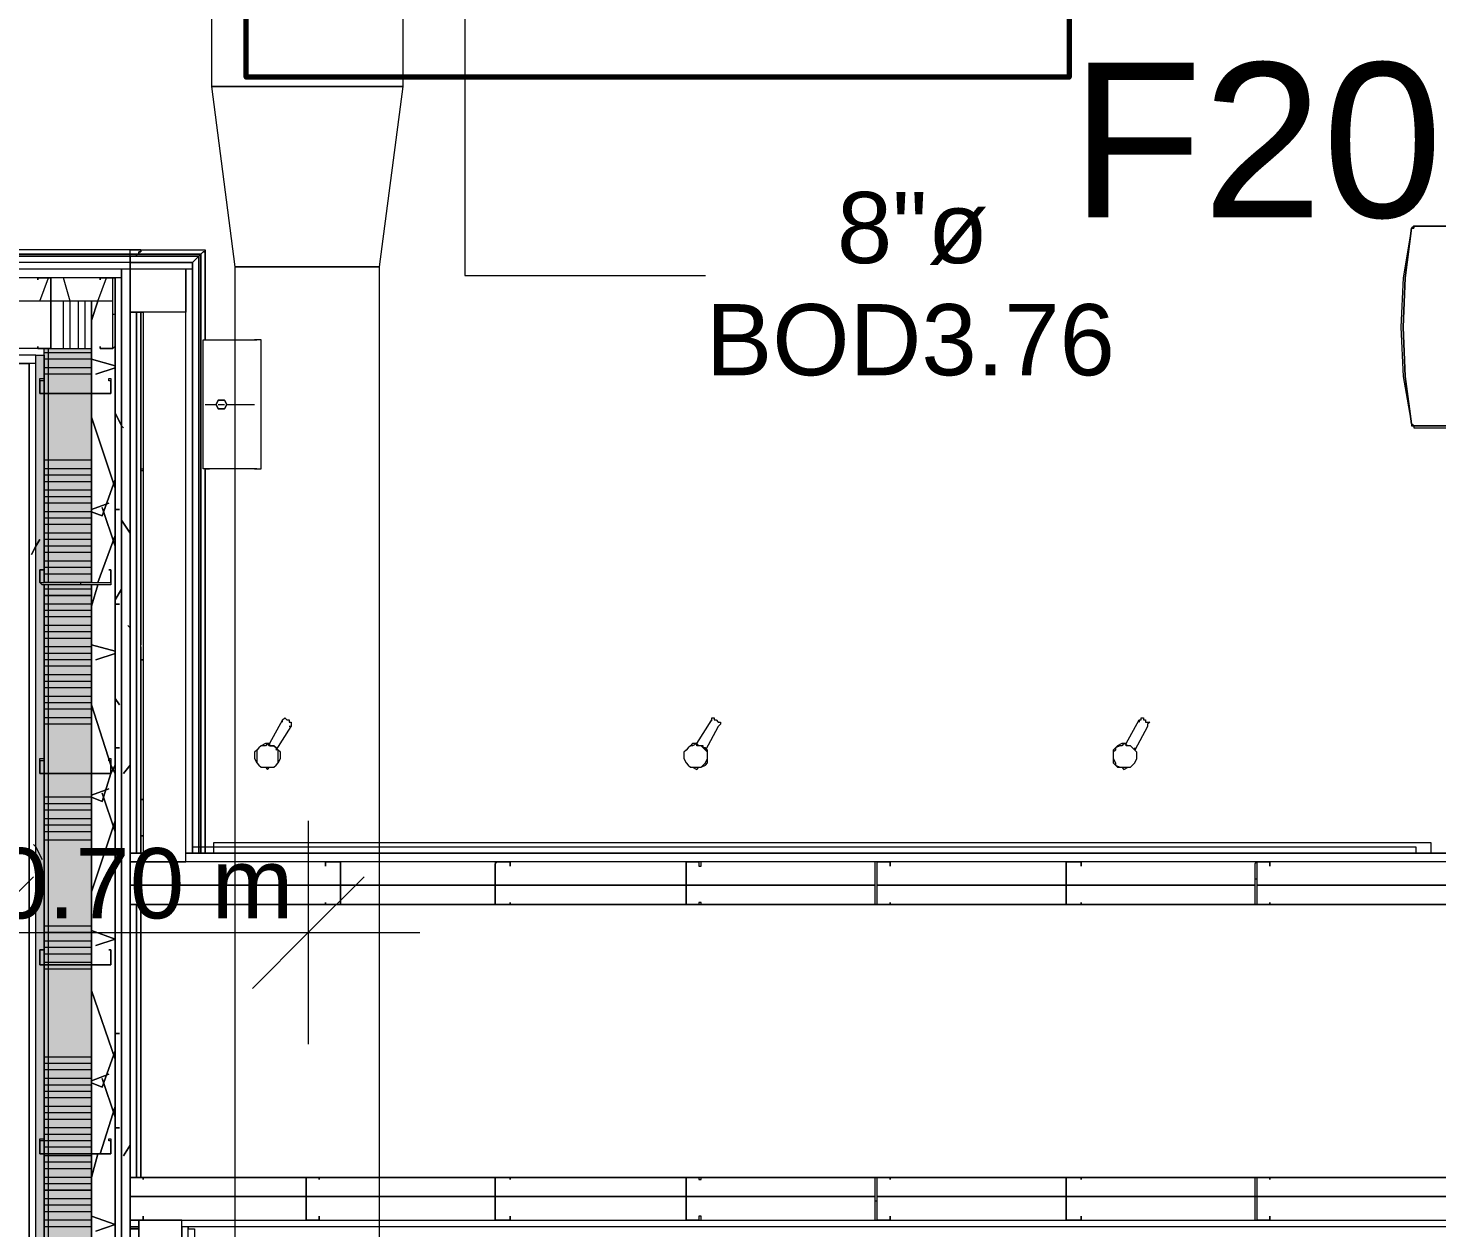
# Model space of a CAD drawing. Header units: metres. Extents: x -2 to 237, y -8 to 52.
# Drawn here: x 30.964 to 33.971, y 28.612 to 31.172 of the extents above; entities that cross this region are included whole.
import ezdxf

# ---------------------------------------------------------------- set-up
doc = ezdxf.new("R2010")
doc.units = ezdxf.units.M
doc.layers.add('HVAC - Ductos', color=5, linetype='Continuous', lineweight=0)
doc.layers.add('PDF_Text', color=7, linetype='Continuous', lineweight=0)
doc.layers.add('PDF_Geometry', color=7, linetype='Continuous', lineweight=0, true_color=0xaaaaaa)
doc.layers.add('PDF_Solid Fills', color=7, linetype='Continuous', lineweight=0, true_color=0xffffff)
doc.styles.add('PDF Arial-BoldMT-Identity-H', font='arial.ttf')
doc.styles.add('PDF Helvetica', font='')
doc.styles.get('PDF Helvetica').set_extended_font_data('Helvetica')

msp = doc.modelspace()

# ---------------------------------------------------------------- hatches: boundary and pattern name
at = {"layer": 'PDF_Solid Fills', "lineweight": 0, "transparency": 33554559}
h = msp.add_hatch(color=256, dxfattribs=at)
h.paths.add_polyline_path([(31.0994, 29.989), (31.0994, 30.4884), (30.9986, 30.4884), (30.9986, 29.989)])
h.paths.add_polyline_path([(31.0994, 27.1072), (30.9986, 27.1072), (30.9986, 27.0064), (31.0994, 27.0064)])
h.paths.add_polyline_path([(31.0994, 27.9547), (30.9986, 27.9547), (30.9986, 27.1118), (31.0994, 27.1118)])
h.paths.add_polyline_path([(31.0994, 29.9844), (30.9986, 29.9844), (30.9986, 27.9593), (31.0994, 27.9593)])
h = msp.add_hatch(color=256, dxfattribs=at)
h.paths.add_polyline_path([(31.0994, 29.989), (31.0994, 30.4884), (30.9986, 30.4884), (30.9986, 29.989)])
h.paths.add_polyline_path([(31.0994, 27.1072), (30.9986, 27.1072), (30.9986, 27.0064), (31.0994, 27.0064)])
h.paths.add_polyline_path([(31.0994, 27.9547), (30.9986, 27.9547), (30.9986, 27.1118), (31.0994, 27.1118)])
h.paths.add_polyline_path([(31.0994, 29.9844), (30.9986, 29.9844), (30.9986, 27.9593), (31.0994, 27.9593)])
for points in [[(30.994, 29.989), (30.9986, 30.4746), (30.9803, 30.4746), (30.9803, 27.1072), (30.994, 27.1118), (30.9986, 29.9844)], [(30.994, 27.1118), (30.9986, 30.4746), (30.9803, 30.4746), (30.9803, 27.1072)]]:
    msp.add_hatch(color=256, dxfattribs=at).paths.add_polyline_path(points)

# ---------------------------------------------------------------- linework, layer by layer
at = {"layer": 'HVAC - Ductos', "lineweight": 0}
for points in [[(31.356, 31.0474), (31.356, 32.5547), (31.7638, 32.5547), (31.7638, 31.0474)], [(31.7134, 30.6625), (31.7134, 26.8552), (31.4064, 26.8552), (31.4064, 30.6625)]]:
    msp.add_lwpolyline(points, close=True, dxfattribs=at)
for points in [[(31.8966, 31.6797), (31.8966, 30.6442), (32.4098, 30.6442)], [(31.4064, 30.6625), (31.356, 31.0474)], [(31.356, 31.0474), (31.7638, 31.0474)], [(31.7638, 31.0474), (31.7134, 30.6625)], [(31.7134, 30.6625), (31.4064, 30.6625)], [(31.5622, 29.4805), (31.5622, 29.2422), (31.5622, 29.0039)], [(30.9757, 29.3613), (30.8566, 29.2422), (30.7375, 29.1231)], [(31.6813, 29.3613), (31.5622, 29.2422), (31.443, 29.1231)], [(30.6183, 29.2422), (31.8004, 29.2422)]]:
    msp.add_lwpolyline(points, dxfattribs=at)
at = {"layer": 'PDF_Geometry', "color": 232, "lineweight": 70, "true_color": 0xe91e64}
msp.add_lwpolyline([(31.4299, 32.4016), (33.186, 32.4016), (33.186, 31.0674), (31.4299, 31.0674)], close=True, dxfattribs=at)
at = {"layer": 'PDF_Geometry', "lineweight": 0}
for points in [[(34.0179, 30.7495), (33.9263, 30.7495), (33.9217, 30.7495), (33.9171, 30.7449), (33.8988, 30.6396), (33.8943, 30.5342), (33.8988, 30.4288), (33.9171, 30.328), (33.9171, 30.3235), (33.9217, 30.3235), (33.9217, 30.3189), (33.9263, 30.3189), (34.0179, 30.3189), (34.0179, 30.7495), (34.0179, 30.7541)], [(33.9905, 30.7495), (33.9263, 30.7495), (33.9217, 30.7495), (33.9217, 30.7449), (33.9171, 30.7449), (33.9034, 30.6396), (33.8988, 30.5342), (33.9034, 30.4288), (33.9171, 30.328), (33.9217, 30.3235), (33.9263, 30.3235), (33.9905, 30.3235), (33.9263, 30.3235), (33.9217, 30.3235), (33.9171, 30.328), (33.9034, 30.4288), (33.8988, 30.5342), (33.9034, 30.6396), (33.9171, 30.7449), (33.9217, 30.7449), (33.9217, 30.7495), (33.9263, 30.7495)], [(31.2048, 30.6992), (31.2048, 30.6946), (31.2003, 30.6946), (31.2003, 30.69), (31.1957, 30.69), (31.1957, 30.6854), (31.1957, 30.69), (31.2003, 30.69), (31.2003, 30.6946), (31.2048, 30.6946)], [(29.615, 26.9239), (30.9666, 26.9239), (31.1819, 26.9239), (31.1819, 30.4563), (31.1819, 30.6717), (29.615, 30.6717), (29.615, 30.4563), (30.9666, 30.4563), (30.9666, 27.1392), (29.615, 27.1392)], [(30.7191, 30.6717), (30.7191, 30.6854), (31.1819, 30.6854), (31.1819, 30.6717)], [(30.9849, 30.4884), (31.0124, 30.4884), (31.0124, 30.493), (31.0124, 30.6396), (30.9849, 30.6396), (30.9849, 30.635), (30.9849, 30.6396), (31.0124, 30.6396), (31.0124, 30.493), (31.0124, 30.4884), (30.9849, 30.4884), (30.9849, 30.493)], [(31.1177, 30.635), (31.1177, 30.6396)], [(31.1453, 30.6396), (31.1499, 30.6396), (31.1499, 30.493), (31.1453, 30.4884), (31.1177, 30.4884), (31.1177, 30.493), (31.1177, 30.4884), (31.1453, 30.4884), (31.1453, 30.493), (31.1453, 30.6396), (31.1177, 30.6396)], [(31.1499, 30.6396), (31.1499, 26.9422), (31.1636, 26.9422), (31.1636, 30.6396)], [(31.1957, 29.4117), (31.1957, 30.5663)], [(31.1957, 29.4117), (31.1957, 30.5663)], [(31.301, 30.5663), (31.2094, 30.5663), (31.2094, 29.3934), (31.301, 29.3934)], [(31.1819, 29.4117), (31.1819, 30.5067), (31.1819, 29.4117), (31.2094, 29.4117)], [(30.9803, 27.1255), (30.9803, 30.4563), (30.9666, 30.4563), (30.9666, 27.1255)], [(31.1407, 30.3922), (30.994, 30.3922), (30.9895, 30.3922), (30.9895, 30.4243), (30.9986, 30.4243), (30.9986, 30.4197), (30.9895, 30.4197), (30.9895, 30.3922), (30.994, 30.3922), (31.1407, 30.3922), (31.1407, 30.4197), (31.1361, 30.4197), (31.1361, 30.4243), (31.1407, 30.4243)], [(31.3881, 30.3693), (31.3835, 30.3601), (31.3698, 30.3601), (31.3652, 30.3693), (31.3698, 30.3784), (31.3835, 30.3784)], [(31.3652, 30.3693), (31.3698, 30.3601), (31.3835, 30.3601), (31.3881, 30.3693), (31.3835, 30.3784), (31.3698, 30.3784)], [(31.1407, 29.989), (31.1407, 29.9844), (30.994, 29.9844), (30.9895, 29.989), (30.9895, 30.0165), (30.9986, 30.0165), (30.9895, 30.0165), (30.9895, 29.989), (30.994, 29.989), (31.1407, 29.989), (31.1407, 30.0165)], [(31.1361, 30.0165), (31.1407, 30.0165)], [(30.9986, 27.9593), (30.9986, 28.3625), (30.9986, 28.7703), (30.9986, 29.1735), (30.9986, 29.5813), (30.9986, 29.9844), (30.9986, 29.5813), (30.9986, 29.1735), (30.9986, 28.7703), (30.9986, 28.3625)], [(31.0994, 27.1118), (31.0994, 27.5516), (31.0994, 27.9593), (31.0994, 28.3625), (31.0994, 28.7703), (31.0994, 29.1735), (31.0994, 29.5813), (31.0994, 29.9844), (31.0994, 29.5813), (31.0994, 29.1735), (31.0994, 28.7703), (31.0994, 28.3625), (31.0994, 27.9593), (31.0994, 27.5516)], [(30.9986, 29.9615), (31.0994, 29.9615)], [(32.4373, 29.682), (32.4098, 29.6317), (32.4098, 29.6362), (32.4052, 29.6362), (32.4052, 29.6408), (32.4006, 29.6408), (32.396, 29.6408), (32.3915, 29.6408), (32.3915, 29.6454), (32.4236, 29.6958), (32.4236, 29.7004), (32.4282, 29.7004), (32.4282, 29.6958), (32.4327, 29.6958), (32.4373, 29.6912), (32.4418, 29.6912), (32.4418, 29.6866)], [(33.3536, 29.682), (33.3261, 29.6317), (33.3215, 29.6362), (33.3169, 29.6408), (33.3123, 29.6408), (33.3078, 29.6408), (33.3078, 29.6454), (33.3353, 29.6958), (33.3399, 29.6958), (33.3399, 29.7004), (33.3445, 29.7004), (33.3445, 29.6958), (33.349, 29.6958), (33.349, 29.6912), (33.3536, 29.6912), (33.3582, 29.6912), (33.3536, 29.6866)], [(31.498, 29.6041), (31.498, 29.6133), (31.498, 29.6179), (31.498, 29.6271), (31.498, 29.6317), (31.4934, 29.6362), (31.4889, 29.6408), (31.4797, 29.6408), (31.4751, 29.6454), (31.4706, 29.6408), (31.4614, 29.6408), (31.4568, 29.6362), (31.4522, 29.6317), (31.4522, 29.6271), (31.4522, 29.6179), (31.4522, 29.6133), (31.4522, 29.6041), (31.4568, 29.5996), (31.4614, 29.595), (31.4706, 29.595), (31.4751, 29.595), (31.4797, 29.595), (31.4889, 29.595), (31.4934, 29.5996)], [(32.4098, 29.6041), (32.4144, 29.6133), (32.4144, 29.6179), (32.4144, 29.6271), (32.4098, 29.6317), (32.4052, 29.6362), (32.4006, 29.6408), (32.396, 29.6408), (32.3915, 29.6454), (32.3823, 29.6408), (32.3777, 29.6408), (32.3731, 29.6362), (32.3685, 29.6317), (32.364, 29.6271), (32.364, 29.6179), (32.364, 29.6133), (32.3685, 29.6041), (32.3731, 29.5996), (32.3777, 29.595), (32.3823, 29.595), (32.3915, 29.595), (32.396, 29.595), (32.4006, 29.595), (32.4052, 29.5996)], [(33.3261, 29.6041), (33.3307, 29.6133), (33.3307, 29.6179), (33.3307, 29.6271), (33.3261, 29.6317), (33.3215, 29.6362), (33.3169, 29.6408), (33.3123, 29.6408), (33.3032, 29.6454), (33.2986, 29.6408), (33.2941, 29.6408), (33.2849, 29.6362), (33.2849, 29.6317), (33.2803, 29.6271), (33.2803, 29.6179), (33.2803, 29.6133), (33.2849, 29.6041), (33.2849, 29.5996), (33.2941, 29.595), (33.2986, 29.595), (33.3032, 29.595), (33.3123, 29.595), (33.3169, 29.595), (33.3215, 29.5996)], [(31.1407, 29.5813), (30.994, 29.5813), (30.9895, 29.5813), (30.9895, 29.6133), (30.9986, 29.6133), (30.9986, 29.6087), (30.9895, 29.6087), (30.9895, 29.5813), (30.994, 29.5813), (31.1407, 29.5813), (31.1407, 29.6087), (31.1361, 29.6087), (31.1361, 29.6133), (31.1407, 29.6133)], [(31.2048, 29.5263), (31.2048, 29.5583)], [(31.2048, 29.4209), (31.2048, 29.4484)], [(33.9584, 29.4346), (33.9584, 29.4117), (31.3606, 29.4117), (31.3606, 29.4346)], [(31.2094, 29.3934), (31.1819, 29.3934), (31.1819, 29.3064), (31.1819, 29.3018), (31.2094, 29.3018), (31.2094, 29.311), (31.2094, 29.3018), (31.1819, 29.3018), (31.1819, 29.3064), (31.1819, 29.3934), (31.2094, 29.3934), (31.2094, 29.3888)], [(31.5989, 29.3018), (31.6309, 29.3018), (31.6309, 29.3064), (31.6309, 29.3888), (31.6309, 29.3934), (31.5989, 29.3934), (31.5989, 29.3842), (31.5989, 29.3934), (31.6309, 29.3934), (31.6309, 29.3888), (31.6309, 29.3064), (31.6309, 29.3018), (31.5989, 29.3018), (31.5989, 29.3064)], [(31.9928, 29.3934), (31.9654, 29.3934), (31.9608, 29.3934), (31.9608, 29.3888), (31.9608, 29.3018), (31.9654, 29.3018), (31.9928, 29.3018), (31.9928, 29.3064), (31.9928, 29.3018), (31.9654, 29.3018), (31.9608, 29.3018), (31.9608, 29.3888), (31.9654, 29.3934), (31.9928, 29.3934), (31.9928, 29.3842)], [(32.4006, 29.3934), (32.3685, 29.3934), (32.3685, 29.3888), (32.3685, 29.3018), (32.4006, 29.3018), (32.4006, 29.3064), (32.396, 29.3064), (32.396, 29.3018), (32.3685, 29.3018), (32.3685, 29.3888), (32.3685, 29.3934), (32.396, 29.3934), (32.396, 29.3842), (32.4006, 29.3842)], [(32.8038, 29.3934), (32.7763, 29.3934), (32.7717, 29.3934), (32.7717, 29.3888), (32.7717, 29.3018), (32.7763, 29.3018), (32.8038, 29.3018), (32.8038, 29.3064), (32.8038, 29.3018), (32.7763, 29.3018), (32.7763, 29.3888), (32.7763, 29.3934), (32.8038, 29.3934), (32.8038, 29.3842)], [(33.2116, 29.3934), (33.1795, 29.3934), (33.1795, 29.3888), (33.1795, 29.3018), (33.2116, 29.3018), (33.2116, 29.3064), (33.2116, 29.3018), (33.1795, 29.3018), (33.1795, 29.3888), (33.1795, 29.3934), (33.2116, 29.3934), (33.2116, 29.3842)], [(33.6148, 29.3934), (33.5872, 29.3934), (33.5827, 29.3888), (33.5827, 29.3018), (33.5872, 29.3018), (33.6148, 29.3018), (33.6148, 29.3064), (33.6148, 29.3018), (33.5872, 29.3018), (33.5872, 29.3888), (33.5872, 29.3934), (33.6148, 29.3934), (33.6148, 29.3842)], [(31.1819, 29.343), (31.6309, 29.343), (31.9608, 29.343), (32.3685, 29.343), (32.7717, 29.343), (32.3685, 29.343), (31.9608, 29.343), (31.6309, 29.343)], [(32.7763, 29.343), (33.1795, 29.343), (33.5827, 29.343), (33.1795, 29.343)], [(31.1957, 28.7199), (31.1957, 29.3018)], [(31.1957, 28.7199), (31.1957, 29.3018)], [(31.2048, 28.7199), (31.2048, 29.3018)], [(31.1407, 29.1781), (31.1407, 29.1735), (30.994, 29.1735), (30.9895, 29.1735), (30.9895, 29.1781), (30.9895, 29.2056), (30.9986, 29.2056), (30.9895, 29.2056), (30.9895, 29.1781), (30.9895, 29.1735), (30.994, 29.1735), (31.1407, 29.1735), (31.1407, 29.1781), (31.1407, 29.2056)], [(31.1361, 29.2056), (31.1407, 29.2056)], [(31.1407, 28.7703), (30.994, 28.7703), (30.9895, 28.7703), (30.9895, 28.8024), (30.9986, 28.8024), (30.9986, 28.7978), (30.9895, 28.7978), (30.9895, 28.7703), (30.994, 28.7703), (31.1407, 28.7703), (31.1407, 28.7978), (31.1361, 28.7978), (31.1361, 28.8024), (31.1407, 28.8024)], [(31.2094, 28.7199), (31.1819, 28.7199), (31.1819, 28.6283), (31.2094, 28.6283), (31.2094, 28.6374), (31.2094, 28.6283), (31.1819, 28.6283), (31.1819, 28.7199), (31.2094, 28.7199), (31.2094, 28.7153)], [(31.5576, 28.7199), (31.5576, 28.6283), (31.5851, 28.6283), (31.5851, 28.6374), (31.5851, 28.6283), (31.5576, 28.6283), (31.5576, 28.7199), (31.5851, 28.7199)], [(31.5851, 28.7153), (31.5851, 28.7199)], [(31.9654, 28.7199), (31.9608, 28.7199), (31.9608, 28.6283), (31.9654, 28.6283), (31.9928, 28.6283), (31.9928, 28.6374), (31.9928, 28.6283), (31.9654, 28.6283), (31.9608, 28.6283), (31.9608, 28.7199), (31.9654, 28.7199), (31.9928, 28.7199)], [(31.9928, 28.7153), (31.9928, 28.7199)], [(32.4006, 28.7199), (32.3685, 28.7199), (32.3685, 28.6283), (32.4006, 28.6283), (32.4006, 28.6374), (32.396, 28.6374), (32.396, 28.6283), (32.3685, 28.6283), (32.3685, 28.7199), (32.396, 28.7199), (32.396, 28.7153), (32.4006, 28.7153)], [(32.8038, 28.7199), (32.7763, 28.7199), (32.7717, 28.7199), (32.7717, 28.6283), (32.7763, 28.6283), (32.8038, 28.6283), (32.8038, 28.6374), (32.8038, 28.6283), (32.7763, 28.6283), (32.7763, 28.7199), (32.8038, 28.7199), (32.8038, 28.7153)], [(33.2116, 28.7199), (33.1795, 28.7199), (33.1795, 28.6283), (33.2116, 28.6283), (33.2116, 28.6374), (33.2116, 28.6283), (33.1795, 28.6283), (33.1795, 28.7199), (33.2116, 28.7199), (33.2116, 28.7153)], [(33.6148, 28.7199), (33.5872, 28.7199), (33.5827, 28.7199), (33.5827, 28.6283), (33.5872, 28.6283), (33.6148, 28.6283), (33.6148, 28.6374), (33.6148, 28.6283), (33.5872, 28.6283), (33.5872, 28.7199), (33.6148, 28.7199), (33.6148, 28.7153)], [(30.9986, 28.6924), (31.0994, 28.6924)], [(32.7717, 28.6787), (32.3685, 28.6787), (31.9608, 28.6787), (31.5576, 28.6787), (31.1819, 28.6787), (31.5576, 28.6787), (31.9608, 28.6787), (32.3685, 28.6787)], [(31.2919, 28.6145), (31.2919, 28.6283), (34.1875, 28.6283), (34.1875, 28.6145)]]:
    msp.add_lwpolyline(points, close=True, dxfattribs=at)
for points in [[(31.1819, 30.4563), (31.1819, 30.6579), (31.1819, 30.5663), (31.2094, 30.5663), (31.1819, 30.5663), (31.1819, 30.6717), (31.1819, 30.6854), (30.7191, 30.6854), (30.7191, 30.6809), (30.7191, 30.6854), (31.1957, 30.6854), (30.7191, 30.6854), (30.7191, 30.69), (31.1957, 30.69), (30.7191, 30.69), (31.1957, 30.69), (31.2003, 30.69), (31.2003, 30.6946), (31.2048, 30.6946), (31.2048, 30.6992), (30.7191, 30.6992), (30.7191, 30.6946), (30.7191, 30.69)], [(31.3423, 30.5067), (31.3423, 30.6992), (31.3423, 30.6946), (31.3377, 30.6946), (31.3331, 30.69), (31.3286, 30.6854), (31.3286, 29.4117), (31.3286, 30.6854), (31.1819, 30.6854), (31.1819, 30.6717), (31.3148, 30.6717), (31.3286, 30.6854), (31.3286, 29.4117), (31.3286, 30.6854), (31.3286, 29.4117), (31.3286, 30.6854), (31.3286, 29.4117), (31.3148, 29.4117), (34.0225, 29.4117)], [(31.1819, 30.6854), (31.1819, 30.69), (31.1819, 30.6946), (31.1819, 30.6992), (31.3423, 30.6992), (31.3423, 30.6946), (31.3377, 30.6946), (31.3331, 30.69), (31.3286, 30.6854), (31.1819, 30.6854), (31.1957, 30.6854), (31.3286, 30.6854), (31.1819, 30.6854), (31.3286, 30.6854), (31.1819, 30.6854), (31.1957, 30.6854), (31.3286, 30.6854), (31.3148, 30.6717), (31.3148, 30.5663), (31.3148, 29.4117), (31.301, 29.4117), (31.301, 30.6579), (31.301, 30.5663), (31.2094, 30.5663), (31.2094, 29.4117), (31.1819, 29.4117), (31.1819, 29.3018), (34.1875, 29.3018)], [(34.0225, 29.4117), (31.3148, 29.4117), (31.3148, 30.6717), (31.3286, 30.6854), (31.1819, 30.6854), (31.1819, 30.69), (31.1819, 30.6946), (31.1819, 30.6992), (31.3423, 30.6992), (31.3423, 30.6946), (31.3377, 30.6946), (31.3331, 30.69), (31.3331, 29.4117), (31.3331, 30.69), (31.3331, 29.4117), (31.3331, 30.69), (31.3331, 29.4117), (31.3331, 30.69), (31.1957, 30.69), (31.1819, 30.69), (31.3331, 30.69), (31.1819, 30.69), (31.1957, 30.69), (31.3331, 30.69), (31.1819, 30.69), (31.3331, 30.69), (31.3377, 30.6946), (31.3423, 30.6946), (31.3423, 30.6992), (31.3423, 30.5067), (31.3468, 30.5067), (31.3514, 30.5067)], [(31.1819, 29.3934), (31.1819, 30.6579), (31.1636, 30.6579), (31.1636, 26.9239), (31.1819, 26.9239), (31.1819, 28.6283), (31.1819, 26.9239), (31.1819, 30.6717), (31.1819, 29.3934), (31.1819, 30.4563), (31.1819, 30.6579), (31.1819, 30.6717), (29.615, 30.6717)], [(31.3148, 30.6717), (31.1819, 30.6717)], [(31.1819, 30.6717), (31.3148, 30.6717)], [(31.3148, 29.4117), (31.3148, 30.6579), (31.301, 30.6579), (31.1819, 30.6579), (31.1819, 30.6717), (31.3148, 30.6717), (31.3148, 30.6579), (31.1819, 30.6579)], [(31.1819, 30.6717), (31.1819, 30.6717)], [(31.3148, 30.6717), (31.1819, 30.6717), (31.3148, 30.6717)], [(31.1957, 30.69), (31.1957, 30.6854)], [(31.3148, 29.4255), (33.9263, 29.4255), (33.9263, 29.4117), (31.3148, 29.4117), (31.3148, 30.6717), (31.3286, 30.6854), (31.3286, 29.4117), (31.3148, 29.4117), (34.1875, 29.4117)], [(31.3148, 30.6717), (31.3148, 30.6717)], [(31.3148, 29.4117), (31.3148, 30.6717), (31.3148, 29.4117)], [(31.3148, 30.6717), (31.3148, 30.6717)], [(29.615, 26.9422), (30.9666, 26.9422), (31.1499, 26.9422), (31.1636, 26.9422), (31.1636, 30.4563), (31.1636, 30.6396), (31.1636, 30.6579), (29.615, 30.6579)], [(31.1499, 30.5892), (31.1499, 26.956), (31.1499, 30.4563), (31.1499, 30.5892), (31.1499, 30.6396), (29.615, 30.6396)], [(31.1453, 30.6396), (31.1453, 30.6396)], [(31.1819, 30.6579), (31.1819, 30.6579)], [(31.1177, 30.635), (31.1177, 30.635)], [(30.9986, 27.1072), (30.9803, 27.1072), (30.9803, 30.4746), (30.9986, 30.4746), (30.9986, 30.3922), (30.9986, 29.989), (30.9986, 30.3922), (30.9986, 30.4884), (31.0994, 30.4884), (31.0994, 30.3922), (31.0994, 29.989), (31.0994, 30.3922), (31.0994, 30.5892), (31.0994, 30.4884), (31.0994, 30.4563), (31.0994, 30.3922), (31.0994, 29.989), (30.9986, 29.989), (30.9986, 30.3922), (30.9986, 30.4563), (30.9986, 30.4746), (30.9986, 30.4884), (29.615, 30.4884)], [(31.0994, 30.4884), (31.0994, 30.5892), (31.0124, 30.5892), (30.7191, 30.5892)], [(31.0399, 30.4884), (31.0399, 30.5892)], [(31.0537, 30.4884), (31.0537, 30.5892)], [(31.0719, 30.4884), (31.0719, 30.5892)], [(31.0857, 30.4884), (31.0857, 30.5892)], [(31.1453, 30.5892), (31.0994, 30.5892)], [(31.1957, 30.5663), (31.1957, 29.4117)], [(31.1957, 30.5663), (31.1957, 29.4117)], [(31.1957, 30.5663), (31.1957, 29.4117)], [(31.1957, 30.5663), (31.1957, 29.4117)], [(31.1957, 30.5663), (31.1957, 29.4117)], [(31.1957, 30.5663), (31.1957, 29.4117)], [(31.1957, 30.5663), (31.1957, 29.4117)], [(31.1957, 29.4117), (31.1957, 30.5663)], [(31.2048, 29.8516), (31.2048, 29.5583), (31.2048, 29.4163), (31.2048, 29.4117), (31.2048, 29.4163), (31.2048, 29.5583), (31.2048, 29.8516), (31.2048, 29.824), (31.2048, 29.8516), (31.2048, 29.8562), (31.2048, 30.2593), (31.2048, 30.5663), (31.2048, 30.2593), (31.2048, 29.8562)], [(31.0078, 29.989), (31.0078, 30.3922), (31.0078, 30.4884)], [(31.1177, 30.493), (31.1177, 30.493)], [(31.4522, 30.2318), (31.4476, 30.2318), (31.3377, 30.2318), (31.3377, 30.5067), (31.4476, 30.5067)], [(31.3377, 30.2318), (31.3377, 30.5067)], [(31.4156, 30.5067), (31.4248, 30.5067), (31.4385, 30.5067)], [(31.4476, 30.2318), (31.4522, 30.2318), (31.4568, 30.2318), (31.4614, 30.2318), (31.4614, 30.5067), (31.4568, 30.5067), (31.4522, 30.5067), (31.4476, 30.5067), (31.4522, 30.5067)], [(29.615, 27.1255), (30.9666, 27.1255), (30.9803, 27.1255), (30.9803, 30.4563), (30.9803, 30.4746), (29.615, 30.4746)], [(31.0994, 30.4792), (30.9986, 30.4792)], [(31.0994, 30.4655), (30.9986, 30.4655)], [(29.615, 27.1392), (30.9666, 27.1392), (30.9666, 30.4563), (30.9666, 27.1392), (30.9666, 30.4563), (29.615, 30.4563)], [(30.9666, 30.4563), (30.9666, 27.1392), (30.9666, 30.4563)], [(31.0994, 30.4472), (30.9986, 30.4472)], [(31.0994, 30.4334), (30.9986, 30.4334)], [(31.1407, 30.3922), (31.1407, 30.3922)], [(31.1407, 30.3922), (31.1407, 30.3922)], [(31.3423, 30.3693), (31.3468, 30.3693), (31.3652, 30.3693)], [(31.3423, 30.3693), (31.3423, 30.3693)], [(31.3698, 30.3693), (31.3835, 30.3693)], [(31.3881, 30.3693), (31.4293, 30.3693), (31.4476, 30.3693)], [(31.0994, 30.2502), (30.9986, 30.2502)], [(31.2048, 30.2593), (31.2048, 30.2593)], [(31.2094, 30.2273), (31.2048, 30.2273), (31.2048, 30.2593), (31.2048, 30.2318), (31.2094, 30.2318)], [(31.2048, 30.2593), (31.2048, 30.2593)], [(31.0994, 30.2318), (30.9986, 30.2318)], [(31.0994, 30.2181), (30.9986, 30.2181)], [(31.3423, 30.2318), (31.3423, 29.4117), (31.3423, 30.2318), (31.3468, 30.2318), (31.3514, 30.2318)], [(31.4385, 30.2318), (31.4248, 30.2318), (31.4156, 30.2318)], [(31.0994, 30.2043), (30.9986, 30.2043)], [(31.0994, 30.186), (30.9986, 30.186)], [(31.0994, 30.1723), (30.9986, 30.1723)], [(31.0994, 30.1585), (30.9986, 30.1585)], [(31.0994, 30.1402), (30.9986, 30.1402)], [(31.0994, 30.1265), (30.9986, 30.1265)], [(31.0994, 30.1127), (30.9986, 30.1127)], [(31.0994, 30.0944), (30.9986, 30.0944)], [(31.0994, 30.0807), (30.9986, 30.0807)], [(31.0994, 30.0669), (30.9986, 30.0669)], [(31.0994, 30.0531), (30.9986, 30.0531)], [(31.0994, 30.0348), (30.9986, 30.0348)], [(31.0994, 30.0211), (30.9986, 30.0211)], [(30.9986, 30.0165), (30.9986, 30.0165)], [(31.0994, 30.0073), (30.9986, 30.0073)], [(31.1361, 30.0165), (31.1361, 30.0165)], [(30.9986, 27.9593), (30.9986, 28.3625), (30.9986, 28.7703), (30.9986, 29.1735), (30.9986, 29.5813), (30.9986, 29.9844)], [(31.0078, 27.9593), (31.0078, 28.3625), (31.0078, 28.7703), (31.0078, 29.1735), (31.0078, 29.5813), (31.0078, 29.9844)], [(31.0994, 27.1118), (31.0994, 27.5516), (31.0994, 27.9593), (31.0994, 28.3625), (31.0994, 28.7703), (31.0994, 29.1735), (31.0994, 29.5813), (31.0994, 29.9844)], [(31.1407, 29.989), (31.1407, 29.989)], [(31.0994, 29.9753), (30.9986, 29.9753)], [(31.0994, 29.9432), (30.9986, 29.9432)], [(31.0994, 29.9294), (30.9986, 29.9294)], [(31.0994, 29.9157), (30.9986, 29.9157)], [(31.0994, 29.8974), (30.9986, 29.8974)], [(31.0994, 29.8836), (30.9986, 29.8836)], [(31.0994, 29.8699), (30.9986, 29.8699)], [(31.0994, 29.8516), (30.9986, 29.8516)], [(31.0994, 29.8378), (30.9986, 29.8378)], [(31.2048, 29.8516), (31.2048, 29.8516)], [(31.0994, 29.824), (30.9986, 29.824)], [(31.0994, 29.8103), (30.9986, 29.8103)], [(31.2094, 29.824), (31.2048, 29.824), (31.2094, 29.824)], [(31.0994, 29.792), (30.9986, 29.792)], [(31.0994, 29.7782), (30.9986, 29.7782)], [(31.0994, 29.7645), (30.9986, 29.7645)], [(31.0994, 29.7462), (30.9986, 29.7462)], [(31.0994, 29.7324), (30.9986, 29.7324)], [(31.0994, 29.7187), (30.9986, 29.7187)], [(31.0994, 29.7004), (30.9986, 29.7004)], [(31.0994, 29.6866), (30.9986, 29.6866)], [(31.5072, 29.6912), (31.5072, 29.6958), (31.4797, 29.6454), (31.4797, 29.6408), (31.4843, 29.6408), (31.4889, 29.6408), (31.4934, 29.6362), (31.4934, 29.6317), (31.5255, 29.682), (31.521, 29.682)], [(31.5072, 29.6958), (31.5118, 29.7004), (31.5164, 29.6958), (31.521, 29.6958), (31.521, 29.6912), (31.5255, 29.6912), (31.5255, 29.6866), (31.5255, 29.682)], [(32.4236, 29.6958), (32.419, 29.6912)], [(32.4373, 29.682), (32.4373, 29.682)], [(33.3353, 29.6958), (33.3353, 29.6912)], [(33.3536, 29.682), (33.3536, 29.682)], [(31.4797, 29.6454), (31.4751, 29.6454), (31.4706, 29.6454), (31.4614, 29.6408), (31.4568, 29.6362), (31.4522, 29.6317), (31.4476, 29.6271), (31.4476, 29.6179), (31.4476, 29.6133), (31.4522, 29.6041), (31.4568, 29.5996), (31.4614, 29.595), (31.4706, 29.595), (31.4751, 29.5904), (31.4797, 29.595), (31.4889, 29.595), (31.4934, 29.5996), (31.498, 29.6041), (31.5026, 29.6133), (31.5026, 29.6179), (31.5026, 29.6271), (31.498, 29.6317), (31.4934, 29.6362), (31.4889, 29.6408), (31.4843, 29.6408), (31.4797, 29.6408)], [(32.3915, 29.6454), (32.3823, 29.6454), (32.3777, 29.6408), (32.3731, 29.6362), (32.3685, 29.6317), (32.364, 29.6271), (32.364, 29.6179), (32.364, 29.6133), (32.3685, 29.6041), (32.3731, 29.5996), (32.3777, 29.595), (32.3823, 29.595), (32.3915, 29.5904), (32.396, 29.595), (32.4006, 29.595), (32.4098, 29.5996), (32.4144, 29.6041), (32.4144, 29.6133), (32.4144, 29.6179), (32.4144, 29.6271), (32.4144, 29.6317), (32.4098, 29.6362)], [(32.4052, 29.6362), (32.4052, 29.6408), (32.4006, 29.6408), (32.396, 29.6408)], [(33.3078, 29.6454), (33.3032, 29.6454), (33.2986, 29.6454), (33.2895, 29.6408), (33.2849, 29.6362), (33.2803, 29.6317), (33.2803, 29.6271), (33.2803, 29.6179), (33.2803, 29.6133), (33.2803, 29.6041), (33.2849, 29.5996), (33.2895, 29.595), (33.2986, 29.595), (33.3032, 29.5904), (33.3123, 29.595), (33.3169, 29.595), (33.3215, 29.5996), (33.3261, 29.6041), (33.3307, 29.6133), (33.3307, 29.6179), (33.3307, 29.6271), (33.3261, 29.6317), (33.3261, 29.6362)], [(33.3215, 29.6362), (33.3169, 29.6408), (33.3123, 29.6408), (33.3078, 29.6408)], [(31.1407, 29.5813), (31.1407, 29.5813)], [(31.1407, 29.5813), (31.1407, 29.5813)], [(31.2048, 29.5583), (31.2048, 29.5583)], [(31.2048, 29.5583), (31.2048, 29.5583)], [(31.0994, 29.5309), (30.9986, 29.5309)], [(31.2094, 29.5263), (31.2048, 29.5263), (31.2094, 29.5263)], [(31.0994, 29.5171), (30.9986, 29.5171)], [(31.0994, 29.5033), (30.9986, 29.5033)], [(31.0994, 29.485), (30.9986, 29.485)], [(31.0994, 29.4713), (30.9986, 29.4713)], [(31.0994, 29.4575), (30.9986, 29.4575)], [(31.0994, 29.4392), (30.9986, 29.4392)], [(31.2094, 29.4484), (31.2048, 29.4484), (31.2094, 29.4484)], [(31.2094, 29.3934), (31.2094, 29.4117), (31.1819, 29.4117)], [(31.301, 29.4117), (34.1875, 29.4117), (34.1875, 29.3934), (34.1875, 29.343), (33.9905, 29.343), (33.5872, 29.343), (33.9905, 29.343), (34.1875, 29.343), (34.1875, 29.3018), (31.1819, 29.3018), (31.1819, 28.7199), (34.1875, 28.7199), (39.7037, 28.7199)], [(31.2048, 29.4163), (31.2048, 29.4209), (31.2048, 29.4163)], [(31.301, 29.3934), (31.301, 29.4117)], [(31.3423, 29.4117), (31.3423, 29.4117)], [(31.3423, 29.4117), (31.3423, 29.4117)], [(31.411, 29.4346), (32.199, 29.4346)], [(32.2495, 29.4346), (33.0696, 29.4346)], [(33.12, 29.4346), (33.908, 29.4346)], [(33.995, 29.3934), (31.2094, 29.3934)], [(33.995, 29.3934), (31.301, 29.3934)], [(39.7037, 28.6145), (34.1875, 28.6145), (34.1875, 28.6283), (34.1875, 28.6787), (33.9905, 28.6787), (33.5872, 28.6787), (33.1795, 28.6787), (32.7763, 28.6787), (33.1795, 28.6787), (33.5872, 28.6787), (33.9905, 28.6787), (34.1875, 28.6787), (34.1875, 28.7199), (31.1819, 28.7199), (31.1819, 29.3064), (31.1819, 28.7199), (31.1819, 29.3064)], [(31.1819, 29.3018), (31.1819, 28.7199)], [(31.1957, 29.3018), (31.1957, 28.7199)], [(31.1957, 29.3018), (31.1957, 28.7199)], [(31.1957, 29.3018), (31.1957, 28.7199)], [(31.1957, 29.3018), (31.1957, 28.7199)], [(31.1957, 29.3018), (31.1957, 28.7199)], [(31.1957, 29.3018), (31.1957, 28.7199)], [(31.1957, 29.3018), (31.1957, 28.7199)], [(31.1957, 28.7199), (31.1957, 29.3018)], [(31.0994, 29.256), (30.9986, 29.256)], [(31.0994, 29.2422), (30.9986, 29.2422)], [(31.0994, 29.2239), (30.9986, 29.2239)], [(31.0994, 29.2101), (30.9986, 29.2101)], [(30.9986, 29.2056), (30.9986, 29.2056)], [(31.0994, 29.1964), (30.9986, 29.1964)], [(31.1361, 29.2056), (31.1361, 29.2056)], [(31.0994, 29.1781), (30.9986, 29.1781)], [(31.0994, 29.1643), (30.9986, 29.1643)], [(31.0994, 28.9765), (30.9986, 28.9765)], [(31.0994, 28.9627), (30.9986, 28.9627)], [(31.0994, 28.949), (30.9986, 28.949)], [(31.0994, 28.9307), (30.9986, 28.9307)], [(31.0994, 28.9169), (30.9986, 28.9169)], [(31.0994, 28.9032), (30.9986, 28.9032)], [(31.0994, 28.8894), (30.9986, 28.8894)], [(31.0994, 28.8711), (30.9986, 28.8711)], [(31.0994, 28.8574), (30.9986, 28.8574)], [(31.0994, 28.8436), (30.9986, 28.8436)], [(31.0994, 28.8252), (30.9986, 28.8252)], [(31.0994, 28.8115), (30.9986, 28.8115)], [(31.0994, 28.7978), (30.9986, 28.7978)], [(31.0994, 28.784), (30.9986, 28.784)], [(31.0994, 28.7657), (30.9986, 28.7657)], [(31.0994, 28.752), (30.9986, 28.752)], [(31.1407, 28.7703), (31.1407, 28.7703)], [(31.1407, 28.7703), (31.1407, 28.7703)], [(31.0994, 28.7382), (30.9986, 28.7382)], [(31.0994, 28.7199), (30.9986, 28.7199)], [(31.5576, 28.7199), (31.5576, 28.7199)], [(31.5576, 28.7199), (31.5576, 28.7199)], [(31.5851, 28.7153), (31.5851, 28.7153)], [(31.9928, 28.7153), (31.9928, 28.7153)], [(31.0994, 28.7062), (30.9986, 28.7062)], [(31.0994, 28.6741), (30.9986, 28.6741)], [(31.0994, 28.6603), (30.9986, 28.6603)], [(29.6425, 25.5769), (29.6425, 26.8964), (29.6379, 26.901), (29.6333, 26.9055), (29.6287, 26.9101), (29.6287, 25.5678), (29.6287, 26.9101), (29.615, 26.9239), (30.9666, 26.9239), (31.1636, 26.9239), (31.1819, 26.9239), (30.7191, 26.9239), (30.7191, 26.9101), (31.1819, 26.9101), (31.1819, 26.9239), (31.1819, 28.6283), (34.1875, 28.6283), (39.7175, 28.6283)], [(31.0994, 28.6466), (30.9986, 28.6466)], [(31.0994, 28.6283), (30.9986, 28.6283)], [(34.1875, 28.6145), (31.3056, 28.6145), (31.3056, 28.6099), (31.3194, 28.6099), (31.3194, 26.9101), (31.3056, 26.9239), (31.1819, 26.9239), (31.1819, 27.0339), (31.1819, 28.6099), (31.2003, 28.6099), (31.1819, 28.6099), (31.1819, 27.0339), (31.1819, 26.9422), (31.2919, 26.9422), (31.3056, 26.9422), (31.3056, 28.6145), (31.2919, 28.6145), (31.2919, 26.9422), (31.2919, 27.0339), (31.2003, 27.0339), (31.2919, 27.0339), (31.2919, 28.6283), (31.2003, 28.6283), (31.2003, 27.0339)], [(31.2003, 27.0613), (31.2003, 27.0339), (31.1819, 27.0339), (31.2003, 27.0339), (31.2003, 28.6099), (31.2003, 28.6145), (31.1819, 28.6145), (31.2003, 28.6145), (31.2003, 28.6283), (31.1819, 28.6283)], [(31.5576, 28.6283), (31.5576, 28.6283)], [(31.5576, 28.6283), (31.5576, 28.6283)], [(31.5851, 28.6374), (31.5851, 28.6374)], [(31.9928, 28.6374), (31.9928, 28.6374)], [(31.0994, 28.6145), (30.9986, 28.6145)]]:
    msp.add_lwpolyline(points, dxfattribs=at)
at = {"layer": 'PDF_Geometry', "color": 254, "lineweight": 0, "true_color": 0xdddddd}
for points in [[(30.9895, 30.5892), (31.0078, 30.6396)], [(31.0537, 30.5892), (31.0399, 30.6396)], [(31.1132, 30.5892), (31.0994, 30.548), (31.1132, 30.5892), (31.1315, 30.6396)]]:
    msp.add_lwpolyline(points, dxfattribs=at)
at = {"layer": 'PDF_Geometry', "color": 254, "lineweight": 0, "true_color": 0xd2d2d2}
for points in [[(31.1453, 30.5617), (31.1499, 30.5617)], [(30.9895, 30.406), (30.9895, 30.406)], [(31.0994, 30.3922), (31.0994, 30.3922)], [(31.0765, 29.9844), (31.0765, 29.989)], [(31.9883, 29.3934), (31.9883, 29.3934)], [(33.6148, 29.3888), (33.6148, 29.3888)], [(31.9608, 29.3659), (31.9608, 29.3659)], [(33.5827, 29.3568), (33.5872, 29.3568)], [(30.9895, 28.7749), (30.9895, 28.7749)], [(32.7717, 28.6695), (32.7763, 28.6695)], [(32.3685, 28.642), (32.3685, 28.642)]]:
    msp.add_lwpolyline(points, dxfattribs=at)
at = {"layer": 'PDF_Geometry', "color": 254, "lineweight": 0, "true_color": 0xdddddd}
for points in [[(31.0994, 30.4655), (31.1499, 30.4518)], [(31.1499, 30.4472), (31.1086, 30.4334)], [(31.0994, 30.3418), (31.1499, 30.1906)], [(31.1499, 30.2089), (31.1223, 30.1311), (31.0994, 30.1402), (31.1223, 30.1311)], [(31.1361, 30.1585), (31.0994, 30.1448)], [(31.1223, 30.1494), (31.1499, 30.0669)], [(31.1499, 30.0898), (31.1132, 29.989)], [(31.1132, 29.9844), (31.0994, 29.9386)], [(31.0994, 29.8562), (31.1499, 29.8424)], [(31.1499, 29.8378), (31.1086, 29.824)], [(31.0994, 29.7279), (31.1407, 29.5996), (31.1499, 29.5813), (31.1407, 29.5996)], [(31.1499, 29.5996), (31.1407, 29.5813), (31.1223, 29.5217), (31.0994, 29.5309), (31.1223, 29.5217), (31.1407, 29.5813)], [(31.1361, 29.5492), (31.0994, 29.5354)], [(31.1223, 29.54), (31.1499, 29.4575)], [(31.1499, 29.4805), (31.0994, 29.3292)], [(31.1499, 29.2284), (31.1086, 29.2147), (31.1499, 29.2284), (31.0994, 29.2468)], [(31.0994, 29.1185), (31.1499, 28.9719)], [(31.1499, 28.9902), (31.1223, 28.9123), (31.0994, 28.9215), (31.1223, 28.9123)], [(31.1361, 28.9398), (31.0994, 28.9261)], [(31.1223, 28.9307), (31.1499, 28.8482)], [(31.1499, 28.8711), (31.1177, 28.7703)], [(31.1132, 28.7703), (31.0994, 28.7199)], [(31.1499, 28.6191), (31.1086, 28.6054), (31.1499, 28.6191), (31.0994, 28.6374)]]:
    msp.add_lwpolyline(points, close=True, dxfattribs=at)
at = {"layer": 'PDF_Geometry', "color": 254, "lineweight": 0, "true_color": 0xeaeaea}
for points in [[(31.1499, 30.351), (31.1636, 30.3235), (31.1681, 30.3189), (31.1636, 30.3235)], [(31.159, 30.1448), (31.1499, 30.1448)], [(31.1636, 30.1219), (31.1819, 30.0944)], [(30.9803, 30.0669), (30.9895, 30.0807), (30.9803, 30.0669), (30.9712, 30.0486)], [(31.1499, 29.9524), (31.1636, 29.9753)], [(31.159, 29.9432), (31.1499, 29.9432)], [(31.1773, 29.8974), (31.1819, 29.8928)], [(30.9666, 29.8562), (30.9666, 29.8516)], [(31.1499, 29.7462), (31.1499, 29.7508)], [(31.1499, 29.7416), (31.159, 29.7279)], [(31.159, 29.6362), (31.1499, 29.6362)], [(31.1681, 29.5813), (31.1819, 29.5996)], [(30.9803, 29.4255), (30.994, 29.398), (30.9803, 29.4255), (30.9757, 29.4301)], [(31.159, 29.0269), (31.1499, 29.0269)], [(31.159, 28.8252), (31.1499, 28.8252)], [(31.1681, 28.7657), (31.1819, 28.7886)]]:
    msp.add_lwpolyline(points, close=True, dxfattribs=at)
msp.add_lwpolyline([(31.1636, 30.1219), (31.1636, 30.1219)], dxfattribs=at)
msp.add_lwpolyline([(31.1636, 30.1219), (31.1636, 30.1219)], dxfattribs=at)

# ---------------------------------------------------------------- texts
at = {"layer": 'PDF_Text', "color": 232, "lineweight": 70, "true_color": 0xe91e64, "insert": (33.1892, 30.9309), "char_height": 0.32989, "attachment_point": 4, "style": 'PDF Arial-BoldMT-Identity-H'}
msp.add_mtext('F20', dxfattribs=at)
at = {"layer": 'PDF_Text', "lineweight": 0, "attachment_point": 4, "style": 'PDF Helvetica'}
for s, insert, char_height in [('8"ø', (32.6905, 30.7445), 0.1519), ('BOD3.76', (32.411, 30.5062), 0.1519), ('0.70 m', (30.8898, 29.3464), 0.15002)]:
    msp.add_mtext(s, dxfattribs=dict(at, insert=insert, char_height=char_height))

doc.saveas('drawing.dxf')
